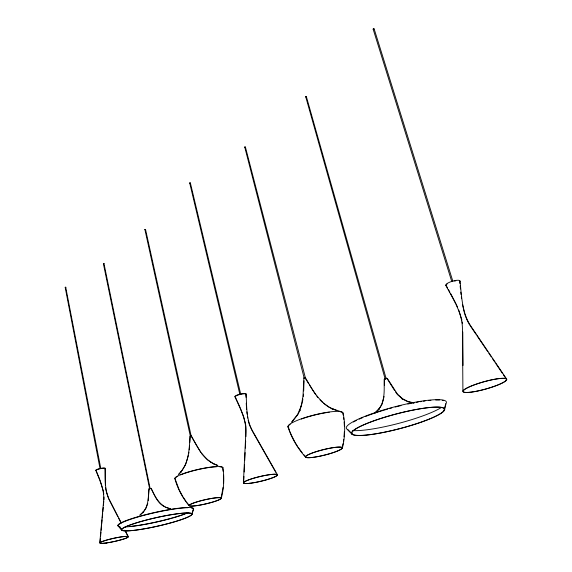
<?xml version="1.0" encoding="UTF-8"?>
<svg xmlns="http://www.w3.org/2000/svg" width="572" height="572" viewBox="0 0 572 572"><rect width="100%" height="100%" fill="white"/><g stroke="black" fill="none" stroke-linecap="round" stroke-linejoin="round"><path stroke-width="0.86" d="M105.069 468.568L105.355 485.063M105.269 468.325C105.362 478.685 104.354 489.718 109.138 499.27L121.321 523.008M384.377 385.485L384.448 379.329C383.404 378.878 387.466 377.377 387.029 378.693M384.169 379.315C384.034 389.596 385.542 401.244 378.278 409.709L378.771 409.009L374.303 413.377M340.912 411.683L331.817 408.53L333.047 408.994C323.402 405.241 315.572 394.959 311.197 387.501L305.355 377.67L303.911 377.985L302.988 396.432L301.101 406.349L301.272 405.87L297.654 414.393L291.713 421.964M304.025 380.838L303.682 390.969M223.423 483.483L223.452 475.146M243.415 482.618L245.867 432.217C246.382 419.49 239.897 407.993 234.906 396.703M243.658 482.625L243.958 476.44M244.172 472.014L244.523 464.943M244.737 460.517L245.123 452.559M245.338 448.141L245.681 441.062M245.896 436.643L245.853 425.582M344.365 431.553L344.015 436.751M210.932 462.169C201.508 455.97 196.561 445.395 191.32 435.828L190.004 436.121C189.289 448.355 189.096 461.883 180.888 471.836L181.51 471.113L178.614 474.245M189.818 442.499L190.211 436.307M103.925 499.778L103.975 497.025M189.589 446.038L189.218 449.821M148.87 489.003C148.248 496.982 148.763 506.005 142.9 512.333L143.236 511.926L139.632 515.236M148.191 500.572L148.463 497.018M148.598 495.245L149.013 489.911M303.246 396.46L303.432 394.108M384.091 396.525L381.996 404.404L378.507 409.888L378.993 409.194L375.053 413.048M99.8 542.621L103.675 500.421C104.569 489.775 99.557 479.908 95.789 470.263M100.007 542.635L100.407 538.238M100.572 536.479L100.972 532.082M101.137 530.323L101.537 525.925M101.702 524.174L102.102 519.776M102.266 518.017L102.667 513.62M102.824 511.861L103.232 507.464M103.389 505.705L103.797 501.308M223.116 487.251L220.978 498.527A16.288 2.088 -13 0 1 195.81 505.727A16.288 2.088 -13 0 1 198.791 501.358A16.288 2.088 -13 0 1 220.978 498.527M302.495 401.601L302.874 399.027M343.472 441.055L343.743 439.339M188.424 455.205L185.807 464.028M188.688 453.71L188.953 452.216M342.12 448.026A18.762 2.767 -14 0 0 315.065 452.059A18.762 2.767 -14 0 0 314.536 457.121A18.762 2.767 -14 0 0 342.12 448.026L343.064 443.629M342.406 447.962A19.055 2.81 -14 0 0 314.929 452.052A19.055 2.81 -14 0 0 314.385 457.192A19.055 2.81 -14 0 0 342.406 447.962C345.138 436.629 345.424 424.724 343.128 413.291A28.436 5.084 -14.1 0 0 312.405 415.436A28.436 5.084 -14.1 0 0 288.738 427.642M302.302 402.402L299.749 410.953L299.957 410.374L297.876 414.528L291.906 422.136M221.228 498.469A16.545 2.124 -13 0 0 198.691 501.351A16.545 2.124 -13 0 0 195.653 505.784A16.545 2.124 -13 0 0 221.228 498.469C223.931 488.402 224.489 477.756 222.837 467.46M444.058 410.46A47.826 7.515 -14.7 0 0 379.665 418.868A47.826 7.515 -14.7 0 0 370.456 434.57A47.826 7.515 -14.7 0 0 444.058 410.46L445.71 403.753M444.38 410.381A48.155 7.565 -14.7 0 0 379.558 418.847A48.155 7.565 -14.7 0 0 370.256 434.663A48.155 7.565 -14.7 0 0 444.38 410.381L446.088 403.417A51.723 8.43 -14.7 0 0 394.601 406.842A51.723 8.43 -14.7 0 0 347.161 429.286L352.209 434.405M191.684 514.557A35.886 4.283 -12.7 0 0 141.756 521.307A35.886 4.283 -12.7 0 0 136.88 529.965A35.886 4.283 -12.7 0 0 191.684 514.557L193.243 509.473A38.481 4.762 -12.6 0 0 193.064 508.501M191.92 514.507A36.136 4.311 -12.7 0 0 141.656 521.292A36.136 4.311 -12.7 0 0 136.737 530.015A36.136 4.311 -12.7 0 0 191.92 514.507L193.536 509.23A38.824 4.812 -12.6 0 0 150.922 513.341A38.824 4.812 -12.6 0 0 120.02 526.698M147.762 503.446L145.96 508.329L143.064 512.476L143.393 512.076L140.977 514.299M100.021 468.511L65.194 287.409L65.701 287.151L100.758 468.346M149.185 488.938L149.621 488.731L103.41 263.828L103.968 263.549L150.143 488.595M185.507 464.814L181.067 471.979L181.681 471.257L178.771 474.402M191.32 435.828L190.326 436.129L144.88 229.443L145.545 229.494L191.155 435.943L190.54 436.143M239.882 394.573L189.682 182.868L190.362 182.94L240.769 394.38M304.84 377.963L304.182 378.063L244.702 146.94L245.402 147.04L305.355 377.742M386.043 378.507L385.113 378.85L305.662 96.554L306.385 96.689L386.143 378.621M451.773 281.567L373.13 29.115L373.416 28.722L374.145 28.915L452.867 281.331M150.415 488.467L149.628 488.674L150.171 488.474M191.191 436.129L200.793 452.431M150.979 488.645L151.108 488.602C154.762 495.245 157.479 503.567 164.986 506.899M190.326 436.129L191.155 435.943M387.144 378.392L386.929 378.778M305.141 378.092L308.329 383.183M150.379 488.517L149.721 488.66M374.145 28.915L373.13 29.115M306.385 96.689L305.434 96.882M245.402 147.04L244.516 147.219M190.362 182.94L189.532 183.112M145.545 229.494L144.766 229.658M104.154 263.671L103.41 263.828M65.894 287.258L65.194 287.409M384.942 378.943L385.442 378.814M385.449 378.943L385.85 378.821M149.299 488.881L151.187 488.324L148.977 488.86M385.771 378.557L385.192 378.828L386 378.671M385.707 378.685L386.515 378.578M190.698 436.107L191.205 436.1M304.626 378.278L303.854 378.078M150.136 488.695L151.072 488.531M386.486 378.528L387.029 378.585M413.999 402.953L407.757 401.387L408.501 401.766L402.102 398.512L402.624 398.777L397.59 394.287L387.337 378.464M413.163 403.038L407.664 401.651L401.944 398.748L402.459 399.013L397.376 394.473L395.581 392.02M170.47 508.644C160.174 506.956 155.069 497.054 151.273 488.459M165.694 507.314L170.42 508.858M331.724 408.773L336.264 410.41M213.864 463.813L217.825 465.393M214.564 464.342L217.746 465.608M332.94 409.23L328.628 407.021L323.53 403.267M210.317 461.818L214.607 464.235M213.771 464.028L207.479 459.867L201.666 453.667M322.336 402.209L320.048 399.935M347.662 429.393L352.524 434.32M118.254 525.582L121.75 529.636M118.618 526.34L122.179 530.466M117.875 525.482L121.507 529.693M303.718 454.583L305.691 456.878M305.405 456.942C297.54 448.262 291.491 437.93 287.938 426.755M186.994 502.674L189.446 505.719M189.203 505.777C182.625 498.033 177.72 488.881 174.989 479.1A24.718 3.847 -12.9 0 1 198.427 469.347A24.718 3.847 -12.9 0 1 222.808 468.289M302.188 452.738L298.048 447.089M315.751 394.766L309.209 384.663M316.795 396.139L317.839 397.504M186.107 501.451L183.14 497.068M506.492 378.814L470.72 325.933C461.911 312.705 461.697 296.203 459.981 280.938M470.456 326.097L475.918 334.177M476.912 335.642L487.837 351.801M488.831 353.267L491.319 356.942M492.313 358.415L494.794 362.083M495.788 363.556L502.245 373.101M503.238 374.567L506.22 378.979M468.847 323.638L470.055 325.482M387.573 379.372L394.659 390.655M295.259 442.649L297.547 446.367M277.256 474.41L252.352 430.63C246.146 419.498 246.761 406.292 246.117 393.951M252.574 431.517L275.733 472.229M182.733 496.432L179.501 490.433M448.377 289.446L449.892 292.17M446.181 285.471L447.633 288.109M445.738 285.306C452.967 298.834 462.169 312.519 462.441 328.378L462.912 391.069M252.138 430.752L249.378 424.717L248.169 420.363M294.837 441.884L291.663 435.664M450.65 293.529L456.034 303.854M125.375 530.916L128.221 536.457M108.959 499.363L117.889 516.766M118.704 518.354L120.735 522.308M124.789 530.223L128.042 536.55M466.437 318.811L468.504 322.944M108.673 498.784L106.027 490.54M236.872 400.414L239.911 407.1M235.557 397.547L236.501 399.613M456.377 304.626L457.414 306.95M179.165 489.761L175.461 479.858M240.226 407.807L243.658 416.652L245.703 424.839M289.961 431.638L291.291 434.877M96.06 470.413L99.843 479.765M458.737 310.045L461.933 320.156M100.114 480.516L103.317 491.105M464.822 314.264L466.166 318.053M289.625 430.823L288.231 426.812A28.164 5.034 -14.1 0 1 290.218 424.202M464.55 313.499L462.491 304.54M247.454 416.523L247.74 418.06M343.186 415.158L342.9 413.484A28.164 5.034 -14.1 0 0 340.705 411.89M103.439 491.856L103.782 494.101M462.176 321.922L462.426 323.695M105.584 487.437L105.913 489.768M461.332 297.047L461.568 298.713M222.837 469.104L223.137 471.321M246.839 411.819L247.125 414.185M343.622 417.667L343.822 419.398M460.775 292.135L461.039 294.58M459.938 283.576L459.709 281.324A7.079 1.852 -16.9 0 1 459.673 281.739M460.16 285.85L460.453 288.953M246.618 409.452L246.232 403.217M344.13 422L344.387 426.347M245.888 394.251L246.01 397.29M462.777 331.903L463.034 365.458M245.688 394.044A5.484 1.194 -13.4 0 1 245.595 394.823M235.457 397.061A5.484 1.194 -13.4 0 1 235.264 396.596M235.514 396.289A5.484 1.194 -13.4 0 1 239.575 394.566A5.484 1.194 -13.4 0 1 244.63 393.829M235.585 397.061A5.77 1.266 -13.4 0 1 240.061 394.129A5.77 1.266 -13.4 0 1 245.803 394.558M104.969 468.418A4.597 0.815 -11.9 0 1 104.969 468.761M96.468 470.663A4.597 0.815 -11.9 0 1 98.706 469.104A4.597 0.815 -11.9 0 1 104.676 468.311M96.21 470.534A4.841 0.865 -11.9 0 1 100.508 468.418A4.841 0.865 -11.9 0 1 104.862 468.768M446.61 285.864A7.45 1.952 -17 0 1 452.252 281.252A7.45 1.952 -17 0 1 459.595 281.882M446.453 285.785A7.079 1.852 -16.9 0 1 447.104 284.048M454.475 281.074A7.079 1.852 -16.9 0 1 455.827 280.831M301.344 419.026A28.164 5.034 -14.1 0 1 329.315 412.197M441.555 407.393A51.266 8.344 -14.7 0 1 398.062 423.53A51.266 8.344 -14.7 0 1 352.752 430.58M353.432 422.007A51.266 8.344 -14.7 0 1 356.335 420.491M359.166 419.154A51.266 8.344 -14.7 0 1 362.927 417.531M365.286 416.573A51.266 8.344 -14.7 0 1 373.487 413.549M374.288 413.27A51.266 8.344 -14.7 0 1 382.711 410.553M383.576 410.288A51.266 8.344 -14.7 0 1 387.659 409.087M389.317 408.615A51.266 8.344 -14.7 0 1 391.813 407.929M395.152 407.042A51.266 8.344 -14.7 0 1 401.022 405.577M407.829 404.032A51.266 8.344 -14.7 0 1 411.339 403.303M413.07 402.96A51.266 8.344 -14.7 0 1 414.764 402.638M416.502 402.323A51.266 8.344 -14.7 0 1 418.289 402.009M420.048 401.723A51.266 8.344 -14.7 0 1 421.771 401.451M423.452 401.201A51.266 8.344 -14.7 0 1 425.075 400.979M428.499 400.564A51.266 8.344 -14.7 0 1 430.909 400.328M435.742 400.035A51.266 8.344 -14.7 0 1 439.46 400.05M442.278 400.328A51.266 8.344 -14.7 0 1 443.729 400.65M175.239 479.15A24.482 3.811 -12.9 0 1 177.77 476.19M180.602 474.874A24.482 3.811 -12.9 0 1 216.638 466.738M219.598 466.752A24.482 3.811 -12.9 0 1 222.637 467.624M184.763 513.935A38.824 4.812 -12.6 0 1 172.765 517.817M172 518.032A38.824 4.812 -12.6 0 1 166.431 519.54M165.615 519.748A38.824 4.812 -12.6 0 1 129.908 526.476M188.238 512.648A38.481 4.762 -12.6 0 1 125.111 526.934M118.99 526.44A38.481 4.762 -12.6 0 1 142.085 515.83A38.481 4.762 -12.6 0 1 187.845 507.721M191.255 507.9A38.481 4.762 -12.6 0 1 192.642 508.258M249.749 483.283A17.289 2.381 -13.4 0 0 277.027 475.425A17.289 2.381 -13.4 0 0 254.483 477.999A17.289 2.381 -13.4 0 0 249.749 483.283M249.592 483.347A17.539 2.417 -13.4 0 0 277.27 475.368A17.539 2.417 -13.4 0 0 254.397 477.985A17.539 2.417 -13.4 0 0 249.592 483.347M106.785 542.871A14.436 1.609 -12.4 0 0 128.185 536.836A14.436 1.609 -12.4 0 0 107.279 539.918A14.436 1.609 -12.4 0 0 106.785 542.871M106.671 542.914A14.65 1.63 -12.4 0 0 128.385 536.786A14.65 1.63 -12.4 0 0 107.178 539.911A14.65 1.63 -12.4 0 0 106.671 542.914M474.696 391.555A22.472 3.718 -15.6 0 0 506.492 379.386A22.472 3.718 -15.6 0 0 473.33 385.249A22.472 3.718 -15.6 0 0 474.696 391.555M474.546 391.641A22.801 3.775 -15.6 0 0 506.806 379.293A22.801 3.775 -15.6 0 0 473.173 385.242A22.801 3.775 -15.6 0 0 474.546 391.641"/></g></svg>
